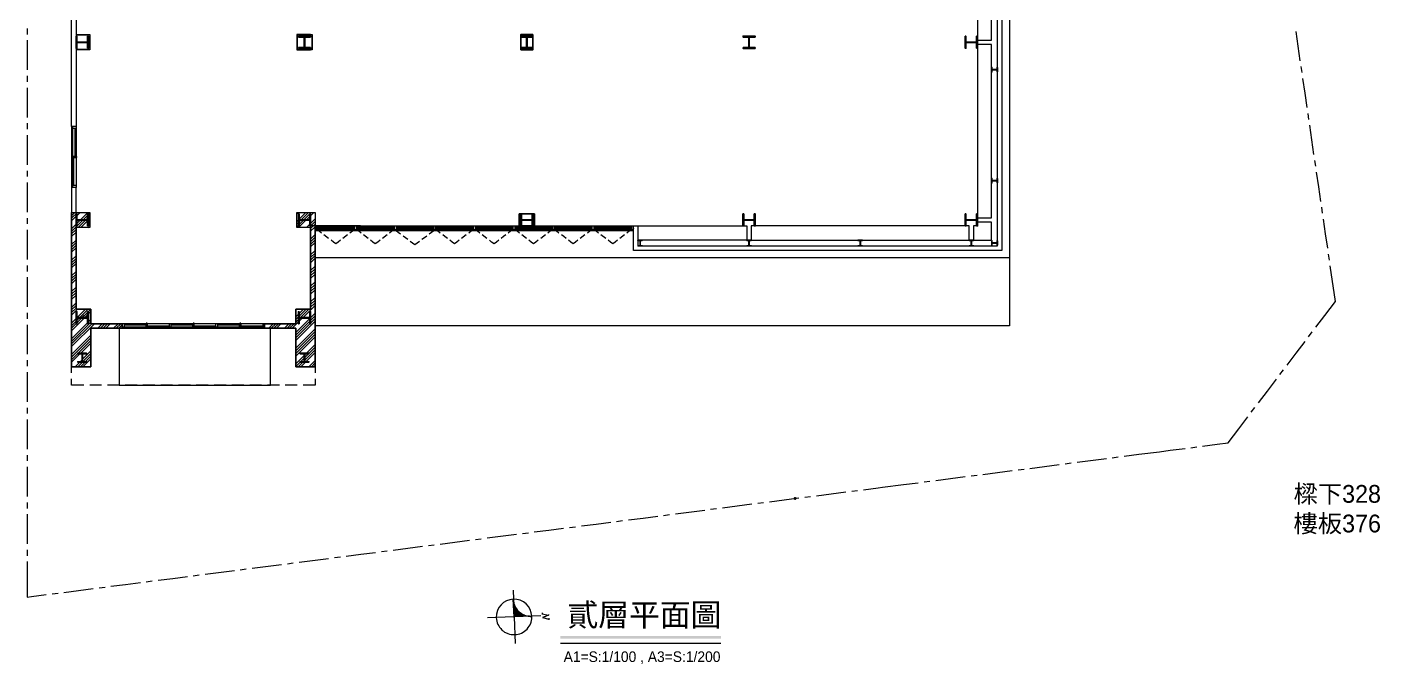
# Model space of a CAD drawing. Header units: millimetres. Extents: x -15161 to 10473752, y -72817 to 33960.
# Drawn here: x 35256 to 39820, y 15271 to 17421 of the extents above; entities that cross this region are included whole.
import ezdxf

# ---------------------------------------------------------------- set-up
doc = ezdxf.new("R2010")
doc.units = ezdxf.units.MM
for name, color, linetype in [('PDF2_單色填滿', 7, 'Continuous'), ('PDF2_幾何圖形', 7, 'Continuous'), ('PDF2_文字', 7, 'Continuous')]:
    doc.layers.add(name, color=color, linetype=linetype)
doc.styles.add('PDF PMingLiU', font='PMingLiU.ttf')
doc.styles.add('新細明體', font='PMingLiU.ttf')

# ---------------------------------------------------------------- blocks, each defined once
blk = doc.blocks.new('二樓建築底圖')
for points in [[(-452.2, -6908.3), (-411.7, -6908.3), (-411.7, -6856.8), (-452.2, -6856.8)], [(-457.5, -7502.7), (-406, -7502.7), (-406, -7461.7), (-457.5, -7461.7)]]:
    blk.add_lwpolyline(points, close=True)
at = {"layer": 'PDF2_單色填滿', "lineweight": 9}
for points in [[(468.3, -8422.8), (468.7, -8420.3), (473.4, -8422.4)], [(469.6, -8425.4), (468.3, -8422.8), (473.4, -8422.4)], [(468.7, -8420.3), (470.4, -8418.2), (473.4, -8422.4)], [(471.7, -8427.1), (469.6, -8425.4), (473.4, -8422.4)], [(470.4, -8418.2), (473, -8417.3), (473.4, -8422.4)], [(474.2, -8427.5), (471.7, -8427.1), (473.4, -8422.4)], [(473, -8417.3), (475.5, -8417.8), (473.4, -8422.4)], [(475.5, -8417.8), (477.6, -8419.4), (473.4, -8422.4)], [(477.6, -8419.4), (478.5, -8421.6), (473.4, -8422.4)], [(478.5, -8421.6), (478.1, -8424.1), (473.4, -8422.4)], [(478.1, -8424.1), (476.4, -8426.2), (473.4, -8422.4)], [(476.4, -8426.2), (474.2, -8427.5), (473.4, -8422.4)], [(-474.7, -8822.4), (-476.8, -8766.1), (-474.7, -8778)], [(-474.7, -8778), (-474.7, -8822.4), (-468.4, -8792.3)], [(-468.4, -8792.3), (-474.7, -8822.4), (-458.6, -8804.6)], [(-458.6, -8804.6), (-474.7, -8822.4), (-445.5, -8813.9)], [(-476.8, -8820.3), (-477.7, -8822.4), (-474.7, -8822.4)], [(-477.7, -8822.4), (-476.8, -8824.5), (-474.7, -8822.4)], [(-474.7, -8819.4), (-476.8, -8820.3), (-474.7, -8822.4)], [(-476.8, -8824.5), (-474.7, -8825.4), (-474.7, -8822.4)], [(-445.5, -8813.9), (-474.7, -8822.4), (-430.7, -8819)], [(-430.7, -8819), (-474.7, -8822.4), (-415, -8819.9)], [(-472.6, -8820.3), (-474.7, -8819.4), (-474.7, -8822.4)], [(-471.8, -8822), (-472.6, -8820.3), (-474.7, -8822.4)], [(-472.6, -8824.5), (-471.8, -8822), (-474.7, -8822.4)], [(-474.7, -8825.4), (-472.6, -8824.5), (-474.7, -8822.4)]]:
    blk.add_solid(points, dxfattribs=at)
at = {"layer": 'PDF2_單色填滿', "lineweight": 20}
blk.add_solid([(-318.1, -8896), (-318.1, -8886.7), (223.2, -8896), (223.2, -8886.7)], dxfattribs=at)
at = {"layer": 'PDF2_幾何圖形', "lineweight": 13}
for points in [[(1196.3, -6309.5), (1196.3, -7610.2), (-1146, -7610.2)], [(-2117.8, -6836), (-2117.8, -6855.9)], [(2177.9, -6944.8), (2170.7, -6895.7), (2163.5, -6846.2)], [(-2117.8, -6875.8), (-2117.8, -6976.1)], [(2183.8, -6984.6), (2180.9, -6964.7)], [(-2117.8, -6996), (-2117.8, -7015.9)], [(2201.2, -7103.1), (2194, -7054), (2186.8, -7004.5)], [(-2117.8, -7035.8), (-2117.8, -7136.1)], [(-2117.8, -7156), (-2117.8, -7175.9)], [(2206.7, -7142.9), (2204.1, -7123)], [(2224, -7261.4), (2216.8, -7212.3), (2209.6, -7162.8)], [(-2117.8, -7195.8), (-2117.8, -7296.1)], [(2230, -7301.2), (2227, -7281.3)], [(-2117.8, -7316), (-2117.8, -7335.9)], [(2247.3, -7419.7), (2240.1, -7370.6), (2232.9, -7321.1)], [(-2117.8, -7355.8), (-2117.8, -7456.1)], [(2253.2, -7459.5), (2250.3, -7439.6)], [(-2117.8, -7476), (-2117.8, -7495.9)], [(2270.2, -7578), (2263, -7528.9), (2255.8, -7479.4)], [(-2117.8, -7515.8), (-2117.8, -7616.1)], [(2276.1, -7617.8), (2273.1, -7597.9)], [(-2117.8, -7636), (-2117.8, -7655.9)], [(2230, -7844.7), (2260.4, -7804.4), (2296.4, -7757), (2279.1, -7637.7)], [(-2117.8, -7675.8), (-2117.8, -7776.1)], [(-2117.8, -7796), (-2117.8, -7815.9)], [(-2117.8, -7835.8), (-2117.8, -7935.7)], [(2133.5, -7972.1), (2163.5, -7932.3), (2194, -7892.5)], [(2205.8, -7876.4), (2218.1, -7860.3)], [(-2117.8, -7956), (-2117.8, -7975.9)], [(-2117.8, -7995.8), (-2117.8, -8095.7)], [(2036.5, -8099.5), (2067, -8059.7), (2097.1, -8019.9)], [(2109.3, -8003.8), (2121.2, -7987.7)], [(-2117.8, -8116), (-2117.8, -8135.9)], [(2012.4, -8131.2), (2024.7, -8115.1)], [(-2117.8, -8155.8), (-2117.8, -8255.6)], [(1848.2, -8245.9), (1897.7, -8239.6), (1934.1, -8234.9), (1970.1, -8187.1), (2000.5, -8147.3)], [(1583.2, -8279.8), (1632.7, -8273.4), (1703, -8264.5), (1739, -8259.9), (1788.9, -8253.5)], [(1808.4, -8251), (1828.3, -8248.5)], [(-2117.8, -8276), (-2117.8, -8295.9)], [(1384.7, -8305.2), (1404.6, -8302.6)], [(1424.5, -8300.1), (1523.5, -8287.4)], [(1543.4, -8284.9), (1563.3, -8282.3)], [(-2117.8, -8315.7), (-2117.8, -8415.6)], [(948.3, -8361.5), (1047.3, -8348.8)], [(1067.2, -8346.2), (1087.1, -8343.7)], [(1107, -8341.1), (1206.1, -8328.4)], [(1226, -8325.9), (1245.9, -8323.4)], [(1265.8, -8320.8), (1315.3, -8314.1), (1364.8, -8307.7)], [(664.3, -8397.9), (684.2, -8395.3)], [(704.1, -8392.8), (753.6, -8386.4), (768.8, -8384.3), (839.1, -8375.4), (889, -8369.1)], [(908.5, -8366.5), (928.4, -8364)], [(-2117.8, -8436), (-2117.8, -8455.9)], [(228.3, -8453.7), (327.4, -8441)], [(347.3, -8438.5), (367.2, -8436)], [(386.6, -8433.4), (436.6, -8427.1), (486.1, -8420.7)], [(506, -8418.2), (525.5, -8415.6)], [(545.4, -8413.1), (594.9, -8406.8), (644.8, -8400.4)], [(-2117.8, -8475.7), (-2117.8, -8575.6)], [(-89.1, -8494.8), (-39.6, -8488.4), (9.9, -8482.1)], [(29.8, -8479.6), (49.7, -8477)], [(69.6, -8474.1), (168.6, -8461.4)], [(188.5, -8458.8), (208.4, -8456.3)], [(-406.6, -8535.4), (-357, -8529.1), (-307.5, -8522.7)], [(-287.6, -8520.2), (-267.7, -8517.6)], [(-247.8, -8515.1), (-198.3, -8508.8), (-148.8, -8502.4)], [(-128.9, -8499.9), (-109, -8497.3)], [(-763.8, -8581.1), (-743.9, -8578.6)], [(-724, -8576.1), (-625, -8563.4)], [(-605.1, -8560.8), (-585.2, -8558.3)], [(-565.3, -8555.7), (-466.3, -8543)], [(-446.4, -8540.5), (-426.5, -8538)], [(-2117.8, -8596), (-2117.8, -8615.8)], [(-1199.8, -8637.4), (-1100.7, -8624.7)], [(-1080.8, -8622.2), (-1060.9, -8619.7)], [(-1041.5, -8617.1), (-991.5, -8610.8), (-942, -8604.4)], [(-922.1, -8601.9), (-902.6, -8599.3)], [(-882.7, -8596.4), (-833.2, -8590), (-783.3, -8583.7)], [(-2117.8, -8635.7), (-2117.8, -8755.1), (-2102.6, -8753.4), (-2053.1, -8747.1)], [(-1517.2, -8678.1), (-1418.2, -8665.4)], [(-1398.3, -8662.8), (-1378.4, -8660.3)], [(-1358.5, -8657.7), (-1259.5, -8645.1)], [(-1239.6, -8642.5), (-1219.7, -8640)], [(-1834.7, -8718.7), (-1785.2, -8712.4), (-1735.6, -8706)], [(-1715.7, -8703.5), (-1695.8, -8700.9)], [(-1675.9, -8698.4), (-1626.4, -8692), (-1576.9, -8685.7)], [(-1557, -8683.1), (-1537.1, -8680.6)], [(-2033.2, -8744.5), (-2013.3, -8742)], [(-1993.4, -8739.4), (-1894.4, -8726.7)], [(-1874.5, -8724.2), (-1854.6, -8721.7)], [(-318.1, -8910.9), (223.2, -8910.9)]]:
    blk.add_lwpolyline(points, dxfattribs=at)
at = {"layer": 'PDF2_幾何圖形', "lineweight": 20}
for points in [[(-1952.3, -7167.4), (-1967.6, -7167.4), (-1967.6, -6685.3), (-1952.3, -6685.3)], [(-1902.4, -7847.6), (-1796.6, -7847.6), (-1796.6, -7832.8), (-1902.4, -7832.8), (-1902.4, -7783.7), (-1952.3, -7783.7), (-1952.3, -7372.3), (-1967.6, -7372.3), (-1967.6, -7977.6), (-1902.4, -7977.6)], [(-1146, -7977.6), (-1146, -7502.7), (-1161.3, -7502.7), (-1161.3, -7783.7), (-1211.2, -7783.7), (-1211.2, -7832.8), (-1316.6, -7832.8), (-1316.6, -7847.6), (-1211.2, -7847.6), (-1211.2, -7977.6)]]:
    blk.add_lwpolyline(points, close=True, dxfattribs=at)
for points in [[(1103.6, -6669.7), (1088.8, -6669.7), (1171.4, -6669.7), (1171.4, -7585.2), (-72.2, -7585.2), (-72.2, -7502.7), (-57, -7502.7), (-57, -7570), (1156.1, -7570), (1156.1, -6684.5), (1088.8, -6684.5), (1088.8, -6669.7)], [(-1967.6, -7457.4), (-1952.3, -7457.4)]]:
    blk.add_lwpolyline(points, dxfattribs=at)
at = {"layer": 'PDF2_幾何圖形', "lineweight": 5}
for points in [[(1088.8, -6684.5), (1088.8, -6875), (1136.2, -6875), (1136.2, -6684.5)], [(-1967.6, -7167.4), (-1967.6, -7372.3)], [(-1964.2, -7167.4), (-1964.2, -7372.3)], [(-1952.3, -7173.4), (-1964.2, -7173.4)], [(-1956.6, -7173.4), (-1956.6, -7274.1)], [(-1952.3, -7167.4), (-1952.3, -7372.3)], [(-1948.5, -7269.9), (-1968.4, -7269.9)], [(-1960.4, -7366.4), (-1960.4, -7266)], [(-1952.3, -7366.4), (-1964.2, -7366.4)], [(-993.2, -7502.7), (-1146.9, -7502.7), (-72.2, -7502.7)], [(-1146.9, -7514.5), (-72.2, -7514.5)], [(-993.2, -7517.5), (-1146.9, -7517.5), (-72.2, -7517.5)], [(-1140.9, -7502.7), (-1140.9, -7514.5)], [(-1140.9, -7506.5), (-1012.7, -7506.5)], [(-1140.9, -7510.7), (-1012.7, -7510.7)], [(-1012.7, -7502.7), (-1012.7, -7514.5)], [(-1006.8, -7502.7), (-1006.8, -7514.5)], [(-1006.8, -7506.5), (-878.9, -7506.5)], [(-1006.8, -7510.7), (-878.9, -7510.7)], [(-878.9, -7502.7), (-878.9, -7514.5)], [(-873, -7502.7), (-873, -7514.5)], [(-873, -7506.5), (-745.6, -7506.5)], [(-873, -7510.7), (-745.6, -7510.7)], [(-745.6, -7502.7), (-745.6, -7514.5)], [(-739.7, -7502.7), (-739.7, -7514.5)], [(-739.7, -7506.5), (-612.3, -7506.5)], [(-739.7, -7510.7), (-612.3, -7510.7)], [(-612.3, -7502.7), (-612.3, -7514.5)], [(-605.9, -7502.7), (-605.9, -7514.5)], [(-605.9, -7506.5), (-478.5, -7506.5)], [(-605.9, -7510.7), (-478.5, -7510.7)], [(-478.5, -7502.7), (-478.5, -7514.5)], [(-472.6, -7502.7), (-472.6, -7514.5)], [(-472.6, -7506.5), (-345.2, -7506.5)], [(-472.6, -7510.7), (-345.2, -7510.7)], [(-345.2, -7502.7), (-345.2, -7514.5)], [(-339.3, -7502.7), (-339.3, -7514.5)], [(-339.3, -7506.5), (-211.9, -7506.5)], [(-339.3, -7510.7), (-211.9, -7510.7)], [(-211.9, -7502.7), (-211.9, -7514.5)], [(-205.5, -7502.7), (-205.5, -7514.5)], [(-205.5, -7506.5), (-78.1, -7506.5)], [(-205.5, -7510.7), (-78.1, -7510.7)], [(-78.1, -7502.7), (-78.1, -7514.5)], [(-57, -7502.7), (310.4, -7502.7), (310.4, -7550.1), (-57, -7550.1)], [(-1952.3, -7832.8), (-1939.2, -7818), (-1925.7, -7803.2)], [(-1806.7, -7847.6), (-1806.7, -8040.2), (-1296.7, -8040.2), (-1296.7, -7847.6)], [(-1316.6, -7832.8), (-1796.6, -7832.8)], [(-1316.6, -7844.7), (-1796.6, -7844.7)], [(-1796.6, -7847.6), (-1316.6, -7847.6)], [(-1790.7, -7832.8), (-1790.7, -7844.7)], [(-1790.7, -7836.6), (-1710.7, -7836.6)], [(-1638.7, -7840.4), (-1718.7, -7840.4)], [(-1714.9, -7828.6), (-1714.9, -7848.5)], [(-1638.7, -7832.8), (-1638.7, -7844.7)], [(-1632.8, -7832.8), (-1632.8, -7844.7)], [(-1632.8, -7836.6), (-1552.8, -7836.6)], [(-1480.8, -7840.4), (-1560.8, -7840.4)], [(-1556.6, -7828.6), (-1556.6, -7848.5)], [(-1480.8, -7844.7), (-1480.8, -7832.8)], [(-1474.9, -7832.8), (-1474.9, -7844.7)], [(-1474.9, -7836.6), (-1394.9, -7836.6)], [(-1322.9, -7840.4), (-1402.9, -7840.4)], [(-1398.7, -7828.6), (-1398.7, -7848.5)], [(-1322.9, -7832.8), (-1322.9, -7844.7)], [(-1967.6, -7998.7), (-1967.6, -7977.6)], [(-1146, -7977.6), (-1146, -7998.7)], [(-1926.5, -8040.2), (-1967.6, -8040.2), (-1967.6, -8018.6)], [(-1146, -8018.6), (-1146, -8040.2), (-1186.7, -8040.2)], [(-1866.8, -8040.2), (-1906.6, -8040.2)], [(-1806.7, -8040.2), (-1846.5, -8040.2)], [(-1746.6, -8040.2), (-1786.8, -8040.2)], [(-1686.5, -8040.2), (-1726.7, -8040.2)], [(-1626.8, -8040.2), (-1666.6, -8040.2)], [(-1566.7, -8040.2), (-1606.5, -8040.2)], [(-1506.6, -8040.2), (-1546.9, -8040.2)], [(-1446.5, -8040.2), (-1486.7, -8040.2)], [(-1386.9, -8040.2), (-1426.6, -8040.2)], [(-1326.8, -8040.2), (-1366.5, -8040.2)], [(-1266.6, -8040.2), (-1306.9, -8040.2)], [(-1207, -8040.2), (-1246.8, -8040.2)]]:
    blk.add_lwpolyline(points, dxfattribs=at)
at = {"layer": 'PDF2_幾何圖形', "lineweight": 25}
for points in [[(-1913.8, -6902.9), (-1910.9, -6902.9), (-1910.9, -6862.3), (-1913.8, -6862.3), (-1913.8, -6881.7), (-1949.4, -6881.7), (-1949.4, -6862.3), (-1952.3, -6862.3), (-1952.3, -6902.9), (-1949.4, -6902.9), (-1949.4, -6883.4), (-1913.8, -6883.4)], [(-1201.9, -6900.3), (-1201.9, -6903.3), (-1161.7, -6903.3), (-1161.7, -6900.3), (-1180.7, -6900.3), (-1180.7, -6864.8), (-1161.7, -6864.8), (-1161.7, -6861.8), (-1201.9, -6861.8), (-1201.9, -6864.8), (-1182.8, -6864.8), (-1182.8, -6900.3)], [(-452.3, -6900.3), (-452.3, -6903.3), (-411.7, -6903.3), (-411.7, -6900.3), (-431.1, -6900.3), (-431.1, -6864.8), (-411.7, -6864.8), (-411.7, -6861.8), (-452.3, -6861.8), (-452.3, -6864.8), (-432.8, -6864.8), (-432.8, -6900.3)], [(297.7, -6900.3), (297.7, -6903.3), (338.4, -6903.3), (338.4, -6900.3), (318.9, -6900.3), (318.9, -6864.8), (338.4, -6864.8), (338.4, -6861.8), (297.7, -6861.8), (297.7, -6864.8), (317.2, -6864.8), (317.2, -6900.3)], [(1085.9, -6902.9), (1088.8, -6902.9), (1088.8, -6862.3), (1085.9, -6862.3), (1085.9, -6881.7), (1049.9, -6881.7), (1049.9, -6862.3), (1047.3, -6862.3), (1047.3, -6902.9), (1049.9, -6902.9), (1049.9, -6883.4), (1085.9, -6883.4)], [(1154.9, -6982.5), (1155.7, -6982.5), (1155.7, -6967.6), (1154.9, -6967.6), (1154.9, -6974.8), (1137.5, -6974.8), (1137.5, -6967.6), (1136.7, -6967.6), (1136.7, -6982.5), (1137.5, -6982.5), (1137.5, -6975.3), (1154.9, -6975.3)], [(1154.9, -7357.5), (1155.7, -7357.5), (1155.7, -7342.2), (1154.9, -7342.2), (1154.9, -7349.4), (1137.5, -7349.4), (1137.5, -7342.2), (1136.7, -7342.2), (1136.7, -7357.5), (1137.5, -7357.5), (1137.5, -7350.3), (1154.9, -7350.3)], [(-1913.8, -7502.7), (-1910.9, -7502.7), (-1910.9, -7462), (-1913.8, -7462), (-1913.8, -7481.5), (-1949.4, -7481.5), (-1949.4, -7462), (-1952.3, -7462), (-1952.3, -7502.7), (-1949.4, -7502.7), (-1949.4, -7483.2), (-1913.8, -7483.2)], [(-1163.8, -7502.7), (-1161.3, -7502.7), (-1161.3, -7462), (-1163.8, -7462), (-1163.8, -7481.5), (-1199.8, -7481.5), (-1199.8, -7462), (-1202.3, -7462), (-1202.3, -7502.7), (-1199.8, -7502.7), (-1199.8, -7483.2), (-1163.8, -7483.2)], [(-413.8, -7502.7), (-411.2, -7502.7), (-411.2, -7462), (-413.8, -7462), (-413.8, -7481.5), (-449.7, -7481.5), (-449.7, -7462), (-452.7, -7462), (-452.7, -7502.7), (-449.7, -7502.7), (-449.7, -7483.2), (-413.8, -7483.2)], [(335.8, -7502.7), (338.8, -7502.7), (338.8, -7462), (335.8, -7462), (335.8, -7481.5), (300.3, -7481.5), (300.3, -7462), (297.3, -7462), (297.3, -7502.7), (300.3, -7502.7), (300.3, -7483.2), (335.8, -7483.2)], [(1085.9, -7502.7), (1088.8, -7502.7), (1088.8, -7462), (1085.9, -7462), (1085.9, -7481.5), (1049.9, -7481.5), (1049.9, -7462), (1047.3, -7462), (1047.3, -7502.7), (1049.9, -7502.7), (1049.9, -7483.2), (1085.9, -7483.2)], [(-57, -7569.1), (-57, -7570), (-42.1, -7570), (-42.1, -7569.1), (-49.3, -7569.1), (-49.3, -7551.3), (-42.1, -7551.3), (-42.1, -7550.5), (-57, -7550.5), (-57, -7551.3), (-49.8, -7551.3), (-49.8, -7569.1)], [(310.4, -7569.1), (310.4, -7570), (325.7, -7570), (325.7, -7569.1), (318.5, -7569.1), (318.5, -7551.3), (325.7, -7551.3), (325.7, -7550.5), (310.4, -7550.5), (310.4, -7551.3), (317.6, -7551.3), (317.6, -7569.1)], [(685.5, -7569.1), (685.5, -7570), (700.7, -7570), (700.7, -7569.1), (693.5, -7569.1), (693.5, -7551.3), (700.7, -7551.3), (700.7, -7550.5), (685.5, -7550.5), (685.5, -7551.3), (692.7, -7551.3), (692.7, -7569.1)], [(1060.5, -7569.1), (1060.5, -7570), (1075.3, -7570), (1075.3, -7569.1), (1068.1, -7569.1), (1068.1, -7551.3), (1075.3, -7551.3), (1075.3, -7550.5), (1060.5, -7550.5), (1060.5, -7551.3), (1067.7, -7551.3), (1067.7, -7569.1)], [(1154.9, -7567.8), (1155.7, -7567.8), (1155.7, -7552.6), (1154.9, -7552.6), (1154.9, -7559.8), (1137.5, -7559.8), (1137.5, -7552.6), (1136.7, -7552.6), (1136.7, -7567.8), (1137.5, -7567.8), (1137.5, -7560.6), (1154.9, -7560.6)], [(-1913.8, -7832.8), (-1910.9, -7832.8), (-1910.9, -7792.2), (-1913.8, -7792.2), (-1913.8, -7811.6), (-1949.4, -7811.6), (-1949.4, -7792.2), (-1952.3, -7792.2), (-1952.3, -7832.8), (-1949.4, -7832.8), (-1949.4, -7813.3), (-1913.8, -7813.3)], [(-1163.8, -7832.8), (-1161.3, -7832.8), (-1161.3, -7792.2), (-1163.8, -7792.2), (-1163.8, -7811.6), (-1199.8, -7811.6), (-1199.8, -7792.2), (-1202.3, -7792.2), (-1202.3, -7832.8), (-1199.8, -7832.8), (-1199.8, -7813.3), (-1163.8, -7813.3)], [(-1916.8, -7934), (-1916.8, -7932.3), (-1946.8, -7932.3), (-1946.8, -7934), (-1932, -7934), (-1932, -7961.1), (-1946.8, -7961.1), (-1946.8, -7962.3), (-1916.8, -7962.3), (-1916.8, -7961.1), (-1931.2, -7961.1), (-1931.2, -7934)], [(-1166.8, -7934), (-1166.8, -7932.3), (-1196.8, -7932.3), (-1196.8, -7934), (-1182.4, -7934), (-1182.4, -7961.1), (-1196.8, -7961.1), (-1196.8, -7962.3), (-1166.8, -7962.3), (-1166.8, -7961.1), (-1181.1, -7961.1), (-1181.1, -7934)]]:
    blk.add_lwpolyline(points, close=True, dxfattribs=at)
at = {"layer": 'PDF2_幾何圖形', "lineweight": 0}
for points in [[(-1951.5, -6856.3), (-1905.8, -6856.3), (-1905.8, -6908.4), (-1951.5, -6908.4)], [(-1951.5, -6857.6), (-1906.6, -6857.6), (-1906.6, -6907.5), (-1951.5, -6907.5)], [(-1161.7, -6856.3), (-1207.8, -6856.3), (-1207.8, -6908.4), (-1161.7, -6908.4)], [(-1161.7, -6857.6), (-1207, -6857.6), (-1207, -6907.5), (-1161.7, -6907.5)], [(-1201.9, -6856.3), (-1155.8, -6856.3), (-1155.8, -6908.4), (-1201.9, -6908.4)], [(-1201.9, -6857.6), (-1156.6, -6857.6), (-1156.6, -6907.5), (-1201.9, -6907.5)], [(-1967.6, -7512), (-1912.6, -7457.4)], [(-1967.6, -7459.1), (-1965.5, -7457.4)], [(-1967.6, -7467.9), (-1956.6, -7457.4)], [(-1967.6, -7476.8), (-1947.7, -7457.4)], [(-1967.6, -7485.7), (-1938.8, -7457.4)], [(-1967.6, -7520.9), (-1905.8, -7459.5)], [(-1945.1, -7507.7), (-1905.8, -7468.4)], [(-1936.3, -7507.7), (-1905.8, -7477.3)], [(-1207.4, -7456.9), (-1146, -7456.9), (-1146, -7977.6), (-1211.2, -7977.6), (-1211.2, -7847.6), (-1316.6, -7847.6), (-1316.6, -7832.8), (-1211.2, -7832.8), (-1211.2, -7783.7), (-1161.3, -7783.7), (-1161.3, -7507.7), (-1207.4, -7507.7), (-1207.4, -7457.4)], [(-1207.4, -7487.4), (-1177.3, -7456.9)], [(-1207.4, -7496.3), (-1168.5, -7456.9)], [(-1207.4, -7505.2), (-1159.6, -7456.9)], [(-1207.4, -7460.8), (-1203.6, -7456.9)], [(-1201.5, -7507.7), (-1150.7, -7456.9)], [(-1174.8, -7507.7), (-1146, -7479)], [(-1967.6, -7529.7), (-1952.3, -7514.9)], [(-1967.6, -7538.6), (-1952.3, -7523.4)], [(-1910, -7507.7), (-1905.8, -7503.9)], [(-1165.9, -7507.7), (-1146, -7487.8)], [(-1161.3, -7511.5), (-1146, -7496.7)], [(-1161.3, -7520.4), (-1146, -7505.6)], [(-1146, -7510.3), (-1145.6, -7510.7)], [(-1124, -7526.8), (-1132.1, -7520.4), (-1140.1, -7514.5)], [(-1119.8, -7510.3), (-1119.4, -7510.7)], [(-1012.7, -7514.5), (-1020.3, -7520.4), (-1028.3, -7526.8)], [(-990.7, -7526.8), (-998.7, -7520.4), (-1006.8, -7514.5)], [(-878.9, -7514.5), (-887, -7520.4), (-895, -7526.8)], [(-857.4, -7530.6), (-865.4, -7524.7), (-873, -7518.7)], [(-745.6, -7518.7), (-761.7, -7530.6)], [(-723.6, -7526.8), (-731.6, -7520.4), (-739.7, -7514.5)], [(-612.3, -7514.5), (-619.9, -7520.4), (-627.9, -7526.8)], [(-590.3, -7526.8), (-598.3, -7520.4), (-605.9, -7514.5)], [(-478.5, -7514.5), (-486.6, -7520.4), (-494.6, -7526.8)], [(-456.9, -7526.8), (-464.6, -7520.4), (-472.6, -7514.5)], [(-345.2, -7514.5), (-353.2, -7520.4), (-360.9, -7526.8)], [(-323.2, -7526.8), (-331.2, -7520.4), (-339.3, -7514.5)], [(-211.9, -7514.5), (-219.5, -7520.4), (-227.5, -7526.8)], [(-189.9, -7526.8), (-197.9, -7520.4), (-205.5, -7514.5)], [(-78.1, -7514.5), (-86.2, -7520.4), (-94.2, -7526.8)], [(-72.2, -7510.3), (-71.8, -7510.7)], [(-1967.6, -7565.3), (-1952.3, -7550.1)], [(-1967.6, -7573.8), (-1952.3, -7558.9)], [(-1967.6, -7582.7), (-1952.3, -7567.8)], [(-1967.6, -7591.5), (-1952.3, -7576.7)], [(-1161.3, -7547.1), (-1146, -7531.9)], [(-1161.3, -7556), (-1146, -7540.7)], [(-1161.3, -7564.9), (-1146, -7549.6)], [(-1161.3, -7573.3), (-1146, -7558.5)], [(-1100.3, -7544.6), (-1116.4, -7532.7)], [(-1060.5, -7550.5), (-1068.6, -7556.8), (-1076.2, -7562.8), (-1084.2, -7556.8), (-1092.3, -7550.5)], [(-1036.4, -7532.7), (-1052.5, -7544.6)], [(-966.6, -7544.6), (-982.6, -7532.7)], [(-926.8, -7550.5), (-934.8, -7556.8), (-942.9, -7562.8), (-950.9, -7556.8), (-958.9, -7550.5)], [(-903.1, -7532.7), (-919.1, -7544.6)], [(-833.2, -7548.8), (-841.3, -7542.9), (-849.3, -7536.5)], [(-793.4, -7554.7), (-809.5, -7566.6), (-817.1, -7560.6), (-825.2, -7554.7)], [(-769.3, -7536.5), (-777.4, -7542.9), (-785.4, -7548.8)], [(-699.9, -7544.6), (-707.9, -7538.6), (-715.6, -7532.7)], [(-660.1, -7550.5), (-668.2, -7556.8), (-675.8, -7562.8), (-683.8, -7556.8), (-691.9, -7550.5)], [(-636, -7532.7), (-652.1, -7544.6)], [(-566.1, -7544.6), (-582.2, -7532.7)], [(-526.4, -7550.5), (-534.4, -7556.8), (-542.4, -7562.8), (-550.5, -7556.8), (-558.1, -7550.5)], [(-502.7, -7532.7), (-510.7, -7538.6), (-518.3, -7544.6)], [(-432.8, -7544.6), (-448.9, -7532.7)], [(-393, -7550.5), (-401.1, -7556.8), (-408.7, -7562.8), (-416.7, -7556.8), (-424.8, -7550.5)], [(-368.9, -7532.7), (-385, -7544.6)], [(-299.5, -7544.6), (-307.1, -7538.6), (-315.1, -7532.7)], [(-259.7, -7550.5), (-267.3, -7556.8), (-275.4, -7562.8), (-283.4, -7556.8), (-291.4, -7550.5)], [(-235.6, -7532.7), (-251.7, -7544.6)], [(-165.7, -7544.6), (-181.8, -7532.7)], [(-125.9, -7550.5), (-134, -7556.8), (-142, -7562.8), (-149.6, -7556.8), (-157.7, -7550.5)], [(-101.8, -7532.7), (-117.9, -7544.6)], [(-1967.6, -7618.2), (-1952.3, -7603)], [(-1967.6, -7627.1), (-1952.3, -7611.9)], [(-1967.6, -7636), (-1952.3, -7620.7)], [(-1161.3, -7600), (-1146, -7585.2)], [(-1161.3, -7608.9), (-1146, -7594.1)], [(-1161.3, -7617.8), (-1146, -7602.5)], [(-1161.3, -7626.7), (-1146, -7611.4)], [(-72.2, -7577.6), (-71.8, -7578)], [(-1967.6, -7644.4), (-1952.3, -7629.6)], [(-1967.6, -7671.1), (-1952.3, -7656.3)], [(-1967.6, -7680), (-1952.3, -7665.2)], [(-1161.3, -7652.9), (-1146, -7638.1)], [(-1161.3, -7661.8), (-1146, -7647)], [(-1161.3, -7670.7), (-1146, -7655.9)], [(-1161.3, -7679.6), (-1146, -7664.8)], [(-1967.6, -7688.9), (-1952.3, -7673.7)], [(-1967.6, -7697.8), (-1952.3, -7682.5)], [(-1967.6, -7724), (-1952.3, -7709.2)], [(-1161.3, -7706.2), (-1146, -7691)], [(-1161.3, -7715.1), (-1146, -7699.9)], [(-1161.3, -7723.6), (-1146, -7708.8)], [(-1967.6, -7732.9), (-1952.3, -7718.1)], [(-1967.6, -7741.8), (-1952.3, -7727)], [(-1967.6, -7750.7), (-1952.3, -7735.9)], [(-1161.3, -7732.5), (-1146, -7717.7)], [(-1161.3, -7759.2), (-1146, -7743.9)], [(-1161.3, -7768), (-1146, -7752.8)], [(-1967.6, -7777.4), (-1952.3, -7762.1)], [(-1967.6, -7786.2), (-1952.3, -7771)], [(-1967.6, -7794.7), (-1952.3, -7779.9)], [(-1967.6, -7830.3), (-1920.6, -7783.7)], [(-1967.6, -7839.2), (-1911.7, -7783.7)], [(-1967.6, -7848), (-1902.8, -7783.7)], [(-1967.6, -7803.6), (-1947.3, -7783.7)], [(-1967.6, -7856.9), (-1902.4, -7791.7)], [(-1960, -7770.2), (-1959.5, -7770.6)], [(-1223.1, -7847.6), (-1146, -7770.6)], [(-1211.2, -7809.1), (-1185.4, -7783.7)], [(-1211.2, -7818), (-1176.5, -7783.7)], [(-1211.2, -7826.9), (-1167.6, -7783.7)], [(-1211.2, -7862), (-1146, -7797.2)], [(-1161.3, -7776.9), (-1146, -7761.7)], [(-1153.6, -7770.2), (-1153.2, -7770.6)], [(-1967.6, -7883.2), (-1902.4, -7818.4)], [(-1967.6, -7892.1), (-1902.4, -7827.3)], [(-1967.6, -7900.9), (-1899, -7832.8)], [(-1967.6, -7909.8), (-1890.1, -7832.8)], [(-1878.7, -7847.6), (-1863.9, -7832.8)], [(-1869.8, -7847.6), (-1855, -7832.8)], [(-1860.9, -7847.6), (-1846.1, -7832.8)], [(-1852, -7847.6), (-1837.2, -7832.8)], [(-1825.8, -7847.6), (-1810.5, -7832.8)], [(-1816.9, -7847.6), (-1801.7, -7832.8)], [(-1808, -7847.6), (-1796.6, -7836.2)], [(-1799.1, -7847.6), (-1796.6, -7845.1)], [(-1316.6, -7835.3), (-1314.1, -7832.8)], [(-1302.6, -7847.6), (-1287.8, -7832.8)], [(-1293.7, -7847.6), (-1278.9, -7832.8)], [(-1284.8, -7847.6), (-1270, -7832.8)], [(-1276, -7847.6), (-1261.1, -7832.8)], [(-1249.7, -7847.6), (-1234.5, -7832.8)], [(-1240.8, -7847.6), (-1225.6, -7832.8)], [(-1231.9, -7847.6), (-1216.7, -7832.8)], [(-1211.2, -7870.9), (-1146, -7806.1)], [(-1211.2, -7879.8), (-1146, -7815)], [(-1211.2, -7888.7), (-1146, -7823.5)], [(-1211.2, -7915.3), (-1146, -7850.2)], [(-1967.6, -7936.5), (-1902.4, -7871.3)], [(-1967.6, -7945), (-1902.4, -7880.2)], [(-1967.6, -7953.9), (-1902.4, -7889.1)], [(-1211.2, -7923.8), (-1146, -7859)], [(-1211.2, -7932.7), (-1146, -7867.9)], [(-1211.2, -7941.6), (-1146, -7876.8)], [(-1967.6, -7962.7), (-1902.4, -7898)], [(-1955.3, -7977.6), (-1902.4, -7924.2)], [(-1946.4, -7977.6), (-1902.4, -7933.1)], [(-1937.5, -7977.6), (-1902.4, -7942)], [(-1211.2, -7968.2), (-1146, -7903.1)], [(-1211.2, -7977.1), (-1146, -7912)], [(-1202.7, -7977.6), (-1146, -7920.8)], [(-1193.8, -7977.6), (-1146, -7929.7)], [(-1929.1, -7977.6), (-1902.4, -7950.9)], [(-1167.2, -7977.6), (-1146, -7956.4)], [(-1158.3, -7977.6), (-1146, -7964.9)], [(-1149.4, -7977.6), (-1146, -7973.8)]]:
    blk.add_lwpolyline(points, dxfattribs=at)
at = {"layer": 'PDF2_幾何圖形', "lineweight": 5}
for points in [[(1136.2, -6890.2), (1088.8, -6890.2), (1088.8, -7474.7), (1136.2, -7474.7)], [(325.7, -7502.7), (325.7, -7550.1), (1060.5, -7550.1), (1060.5, -7502.7)], [(1136.2, -7490), (1088.8, -7490), (1088.8, -7502.7), (1075.3, -7502.7), (1075.3, -7550.1), (1136.2, -7550.1)]]:
    blk.add_lwpolyline(points, close=True, dxfattribs=at)
at = {"layer": 'PDF2_幾何圖形', "lineweight": 0}
blk.add_lwpolyline([(-1905.8, -7457.4), (-1905.8, -7507.7), (-1952.3, -7507.7), (-1952.3, -7783.7), (-1902.4, -7783.7), (-1902.4, -7832.8), (-1796.6, -7832.8), (-1796.6, -7847.6), (-1902.4, -7847.6), (-1902.4, -7977.6), (-1967.6, -7977.6), (-1967.6, -7457.4)], close=True, dxfattribs=at)
at = {"layer": 'PDF2_幾何圖形', "lineweight": 9}
for points in [[(1196.3, -7610.2), (1196.3, -7840), (-1146, -7840)], [(-478.1, -8732.2), (-471.3, -8912.1)], [(-379.5, -8808.4), (-379.5, -8814.4)], [(-385, -8819), (-564.9, -8825.8)], [(-379.5, -8811.4), (-358.3, -8816.5)], [(-361.3, -8816.9), (-379.1, -8824.5), (-357.9, -8829.6)], [(-358.3, -8813.5), (-358.3, -8816.5), (-376.1, -8824.1)], [(-357.9, -8826.6), (-357.9, -8832.6)]]:
    blk.add_lwpolyline(points, dxfattribs=at)
blk.add_lwpolyline([(-415, -8826.2), (-415, -8824.9), (-414.6, -8823.7), (-414.6, -8821.1), (-415, -8819.9), (-415.9, -8820.3), (-421, -8820.3), (-422.2, -8819.9), (-426, -8819.9), (-427.3, -8819.4), (-426, -8819.9), (-422.2, -8819.9), (-421, -8820.3), (-415.9, -8820.3), (-415, -8819.9), (-474.7, -8822.4), (-477.3, -8762.3, 0.411113), (-534.8, -8824.5)], format="xyb", dxfattribs=at)
blk.add_lwpolyline([(-476, -8773.3), (-476, -8772), (-476.4, -8770.8), (-476.4, -8769.9), (-476.8, -8768.6), (-476.8, -8763.6), (-477.3, -8762.3), (-476.8, -8763.6), (-476.8, -8768.6), (-476.4, -8769.9), (-476.4, -8770.8), (-476, -8772)], close=True, dxfattribs=at)
blk.add_lwpolyline([(-459.1, -8804.2, 0.102286), (-439.2, -8816.5, -0.102286)], format="xyb", close=True, dxfattribs=at)
blk.add_arc((-924.5, -9412.2), 681.9, 52.2279, 53.1669, dxfattribs=at)
for points in [[(-415, -8819.9), (-415.6, -8787.2), (-444.8, -8760.7), (-477.3, -8762.3)], [(-476, -8773.3), (-475.3, -8777.7), (-473.7, -8780.9), (-472.2, -8785.2)], [(-476, -8773.3), (-475.3, -8777.7), (-473.7, -8780.9), (-472.2, -8785.2)], [(-472.2, -8785.2), (-469.7, -8791.8), (-464.3, -8799.3), (-459.1, -8804.2)], [(-472.2, -8785.2), (-469.7, -8791.8), (-464.3, -8799.3), (-459.1, -8804.2)], [(-534.8, -8824.5), (-533.7, -8841.4), (-527.6, -8854.3), (-515.8, -8866.4)], [(-439.2, -8816.5), (-434.5, -8818.3), (-432.2, -8818.9), (-427.3, -8819.4)], [(-439.2, -8816.5), (-434.5, -8818.3), (-432.2, -8818.9), (-427.3, -8819.4)], [(-430.7, -8863), (-425.1, -8856.9), (-421.6, -8850.8), (-418.4, -8843.1)], [(-418.4, -8843.1), (-416.9, -8839.8), (-416.7, -8835.4), (-415.5, -8832.6)], [(-415.5, -8832.6), (-415.7, -8828.5), (-414.8, -8830.3), (-415, -8826.2)], [(-506.9, -8873.2), (-503.2, -8875), (-499.4, -8877.1), (-495.5, -8878.7)], [(-495.5, -8878.7), (-487.8, -8881.2), (-480.8, -8882.5), (-472.6, -8882.1)], [(-472.6, -8882.1), (-456.7, -8882), (-441.6, -8874.5), (-430.7, -8863)]]:
    blk.add_open_spline(points, degree=3, dxfattribs=at)
at = {"color": 0, "linetype": 'ByBlock', "ltscale": 5, "insert": (2155.3, -8376.9), "char_height": 60, "attachment_point": 1, "style": '新細明體'}
blk.add_mtext_dynamic_manual_height_columns('樑下328\\P樓板376', width=641.27, gutter_width=450, heights=[0], dxfattribs=at)
at = {"layer": 'PDF2_文字', "attachment_point": 4, "style": 'PDF PMingLiU'}
for s, insert, char_height in [('貳層平面圖', (-294.8, -8819.3), 76.19), ('A1=S:1/100 , A3=S:1/200', (-307.5, -8959.8), 35.656)]:
    blk.add_mtext(s, dxfattribs=dict(at, insert=insert, char_height=char_height))

msp = doc.modelspace()

# ---------------------------------------------------------------- block references
at = {"color": 5}
msp.add_blockref('二樓建築底圖', (37373.63, 24252.3294), dxfattribs=at)

doc.saveas('drawing.dxf')
